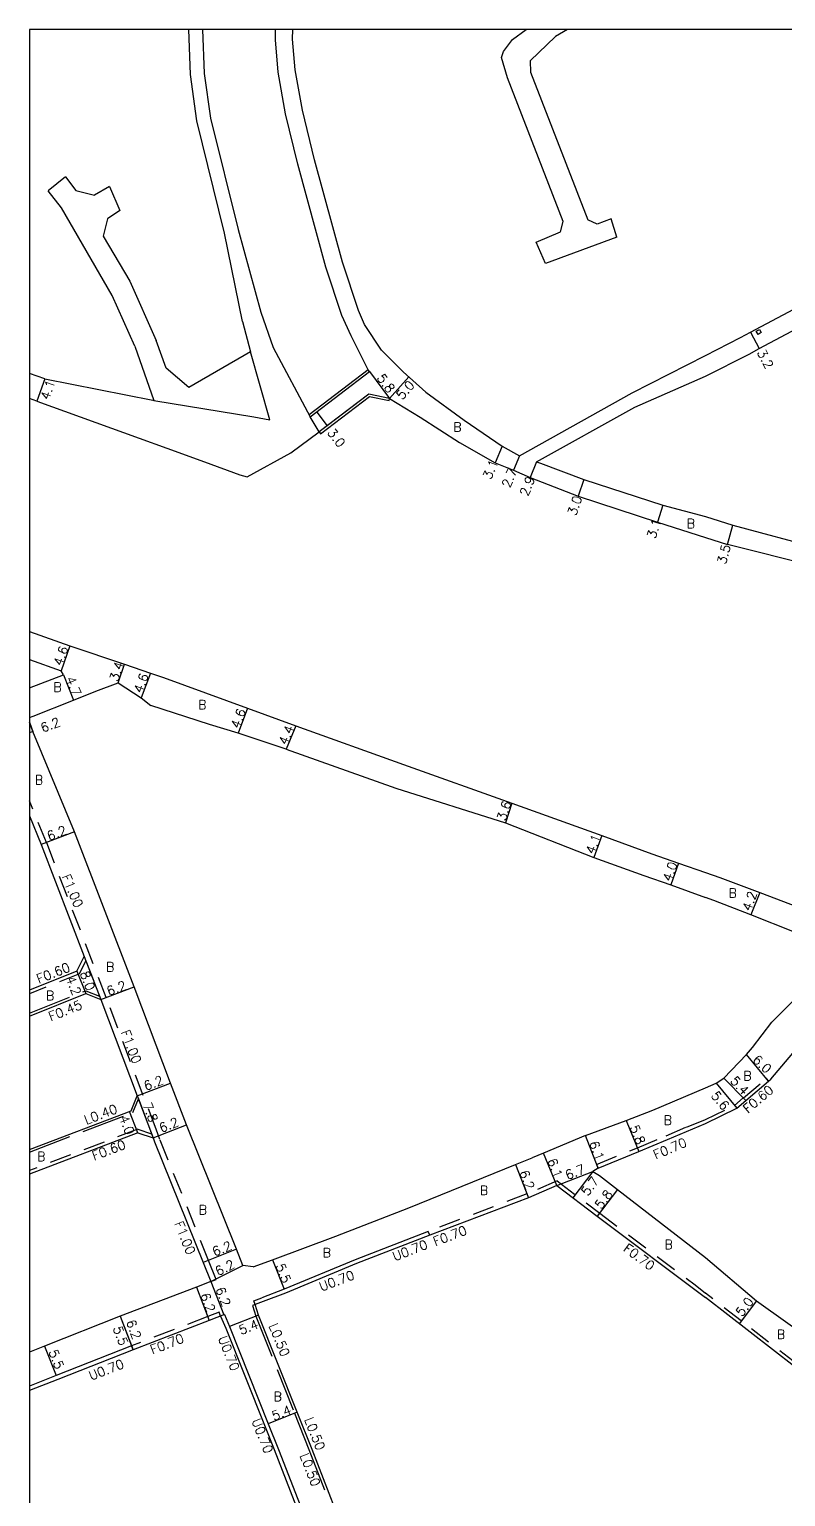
# Model space of a CAD drawing. Header units: metres. Extents: x -3200 to -2399, y -108600 to -108000.
# Drawn here: x -3200 to -3068.8, y -108254.5 to -108000 of the extents above; entities that cross this region are included whole.
import ezdxf

# ---------------------------------------------------------------- set-up
doc = ezdxf.new("R2010")
doc.units = ezdxf.units.M
doc.header["$LTSCALE"] = 2.5
doc.linetypes.add('22320', pattern=[2.5, 1.5, -1])
doc.linetypes.add('22330', pattern=[4, 3, -1])
for name, color, linetype in [('2101000', 7, 'Continuous'), ('2102000', 4, 'Continuous'), ('2102001', 191, 'Continuous'), ('2203000', 1, 'Continuous'), ('2231000', 4, 'Continuous'), ('2232000', 120, '22320'), ('2233000', 120, '22330'), ('2235000', 4, 'Continuous'), ('9201100', 215, 'Continuous'), ('9201500', 222, 'Continuous'), ('9202100', 82, 'Continuous'), ('9203500', 155, 'Continuous'), ('999', 7, 'Continuous')]:
    doc.layers.add(name, color=color, linetype=linetype)
doc.layers.add('9301100', color=1, linetype='Continuous', lineweight=30)
doc.styles.add('Dm_Anotation', font='txt.shx', dxfattribs={"bigfont": 'pscdm.shx'})

msp = doc.modelspace()

# ---------------------------------------------------------------- linework, layer by layer
at = {"layer": '2101000'}
for points in [[(-3082.74, -108056.58), (-3076.65, -108053.47), (-3074.91, -108052.54), (-3064.56, -108047.03), (-3052.05, -108040.36)], [(-3082.74, -108060.17), (-3075.17, -108056.31), (-3073.4, -108055.37), (-3063.06, -108049.85), (-3050.84, -108043.34)], [(-3157.73, -108055.19), (-3151.27, -108067.23)], [(-3178.42, -108064.36), (-3161.09, -108067.19), (-3158.31, -108067.71), (-3161.64, -108055.92)], [(-3135.16, -108059.39), (-3138.13, -108056.44)], [(-3095.42, -108063.05), (-3082.74, -108056.58)], [(-3197.32, -108060.63), (-3200, -108059.68)], [(-3151.27, -108067.23), (-3140.99, -108059.36), (-3141.22, -108059.04)], [(-3135.16, -108059.39), (-3131.22, -108062.9), (-3124.58, -108067.77), (-3117.99, -108072.32), (-3115.01, -108073.98)], [(-3094.99, -108065.53), (-3082.74, -108060.17)], [(-3197.32, -108060.63), (-3178.56, -108064.34), (-3178.42, -108064.36)], [(-3198.69, -108064.49), (-3200, -108064.03)], [(-3198.69, -108064.49), (-3180.95, -108070.92), (-3176.15, -108072.65), (-3169.63, -108075.01)], [(-3137.51, -108064), (-3141.13, -108063.25), (-3148.34, -108068.76), (-3149.72, -108069.81)], [(-3137.51, -108064), (-3132.2, -108067.25)], [(-3115.01, -108073.98), (-3095.42, -108063.05)], [(-3112.03, -108075.02), (-3094.99, -108065.53)], [(-3132.2, -108067.25), (-3125.4, -108071.63), (-3119.2, -108075.17), (-3116.05, -108076.48), (-3113.12, -108077.71), (-3112.1, -108078.11), (-3104.79, -108080.94), (-3091.05, -108085.48), (-3082.74, -108088.14)], [(-3169.63, -108075.01), (-3163.49, -108077.27), (-3162.2, -108077.63), (-3154.62, -108073.44), (-3149.72, -108069.81)], [(-3112.03, -108075.02), (-3111.32, -108075.27), (-3103.84, -108078.1), (-3090.11, -108082.53), (-3082.74, -108084.51)], [(-3082.74, -108084.51), (-3077.98, -108085.97), (-3062.91, -108090.07), (-3058.77, -108091.64), (-3056.72, -108092.64)], [(-3082.74, -108088.14), (-3078.9, -108089.34)], [(-3041.08, -108112.57), (-3052.79, -108100.8), (-3057.39, -108096.91), (-3058.78, -108096.07), (-3064.28, -108094.26), (-3063.91, -108093.12), (-3078.9, -108089.34)], [(-3200, -108104.43), (-3192.96, -108106.9)], [(-3192.96, -108106.9), (-3183.48, -108110.13), (-3179.01, -108111.66), (-3176.76, -108112.43), (-3162.14, -108117.76), (-3153.79, -108120.81)], [(-3200, -108109.3), (-3194.48, -108111.24)], [(-3194.09, -108111.95), (-3194.48, -108111.24)], [(-3200, -108114.23), (-3194.09, -108111.95)], [(-3188.49, -108114.78), (-3184.59, -108113.34), (-3180.63, -108115.96), (-3178.92, -108117.27)], [(-3200, -108119.37), (-3199.34, -108119.11), (-3192.35, -108116.32), (-3188.49, -108114.78)], [(-3155.48, -108124.87), (-3163.76, -108122.07), (-3168.76, -108120.56), (-3178.92, -108117.27)], [(-3162.96, -108214.38), (-3164.08, -108211.58), (-3172.76, -108189.99), (-3175.49, -108182.77), (-3181.8, -108166.09), (-3192.15, -108139.17), (-3199.38, -108121.79), (-3200, -108120.19)], [(-3153.79, -108120.81), (-3135.12, -108127.51), (-3116.29, -108134.2)], [(-3155.48, -108124.87), (-3136.42, -108131.59), (-3117.39, -108137.63)], [(-3116.29, -108134.2), (-3100.68, -108139.8), (-3092.02, -108143), (-3087.41, -108144.59), (-3082.74, -108146.21)], [(-3200, -108136.43), (-3197.94, -108141.4), (-3190.47, -108160.82)], [(-3117.39, -108137.63), (-3102.11, -108143.65), (-3093.41, -108146.75), (-3088.76, -108148.36), (-3082.74, -108150.58)], [(-3082.74, -108146.21), (-3080.24, -108147.08), (-3073.33, -108149.7), (-3058.3, -108155.41), (-3052.38, -108157.4), (-3044.28, -108159.89), (-3028.12, -108165.56), (-3020.84, -108168.2), (-3006.59, -108173.51), (-2999.63, -108175.86), (-2989.37, -108179.34), (-2981.29, -108182.08), (-2959.89, -108189.33), (-2943.83, -108194.68), (-2937.07, -108196.93), (-2933.96, -108197.97), (-2907.94, -108207.39), (-2880.65, -108216.95), (-2843.1, -108229.88), (-2814.45, -108240.08), (-2810.5, -108241.49), (-2796.04, -108246.3)], [(-3059.81, -108159.64), (-3067.3, -108156.59), (-3074.88, -108153.6), (-3081.28, -108151.11), (-3082.74, -108150.58)], [(-3191.74, -108163.32), (-3190.47, -108160.82)], [(-3191.74, -108163.32), (-3200, -108166.62)], [(-3200, -108171.14), (-3190.19, -108167.22)], [(-3190.19, -108167.22), (-3187.6, -108168.29)], [(-3187.6, -108168.29), (-3181.29, -108184.96)], [(-3082.74, -108183.57), (-3080.9, -108182.77), (-3079.52, -108181.89), (-3075.6, -108177.79)], [(-3077.32, -108187.09), (-3075.75, -108185.76), (-3071.8, -108182.43)], [(-3182.35, -108187.56), (-3181.29, -108184.96)], [(-3103.54, -108191.83), (-3096.5, -108189.25), (-3091.85, -108187.48), (-3082.74, -108183.57)], [(-3200, -108194.3), (-3182.35, -108187.56)], [(-3082.74, -108189.74), (-3077.32, -108187.09)], [(-3101.36, -108197.52), (-3094.28, -108194.62), (-3089.29, -108192.55), (-3082.74, -108189.74)], [(-3181.2, -108191.4), (-3200, -108198.58)], [(-3181.2, -108191.4), (-3178.53, -108192.26)], [(-3178.53, -108192.26), (-3178.28, -108192.93), (-3169.84, -108213.89), (-3168.5, -108217.16), (-3168.51, -108217.17)], [(-3103.54, -108191.83), (-3110.83, -108194.89), (-3112.81, -108195.7)], [(-3161.2, -108214.63), (-3157.83, -108213.41), (-3146.86, -108209.33), (-3134.19, -108204.4), (-3115.68, -108196.86), (-3112.81, -108195.7)], [(-3101.14, -108198.81), (-3097.99, -108201.24), (-3082.74, -108213.03)], [(-3108.53, -108200.54), (-3113.43, -108202.64), (-3130.56, -108209.14), (-3130.81, -108208.48), (-3143.48, -108213.42), (-3155.83, -108218.53), (-3159.67, -108219.98)], [(-3108.53, -108200.54), (-3101.5, -108205.86), (-3082.74, -108219.97)], [(-3082.74, -108213.03), (-3073.86, -108220.52), (-3063.42, -108227.96)], [(-3161.2, -108214.63), (-3162.96, -108214.38)], [(-3168.51, -108217.17), (-3171.02, -108218.13), (-3184.24, -108223.21)], [(-3160.84, -108221.17), (-3161.06, -108220.5), (-3159.67, -108219.98)], [(-3047.53, -108246.3), (-3053.65, -108242.11), (-3061.69, -108236.16), (-3063.85, -108234.57), (-3067.22, -108231.97), (-3082.74, -108219.97)], [(-3184.24, -108223.21), (-3197.35, -108228.38), (-3200, -108229.43)], [(-3166.18, -108222.91), (-3168.8, -108223.92), (-3182.02, -108229)], [(-3166.18, -108222.91), (-3165.27, -108224.98), (-3158.55, -108241.84), (-3156.78, -108246.3)], [(-3150.97, -108246.3), (-3153.54, -108239.84), (-3160.24, -108223), (-3160.84, -108221.17)], [(-3182.02, -108229), (-3182.27, -108228.34), (-3195.33, -108233.5), (-3200, -108235.34)], [(-3156.78, -108246.3), (-3147.16, -108271.13), (-3147.82, -108271.38), (-3143.08, -108283.59), (-3142.43, -108283.34), (-3129.56, -108316.53), (-3130.21, -108316.78)], [(-3124.69, -108313.87), (-3137.3, -108281.35), (-3142.13, -108269.18), (-3150.97, -108246.3)]]:
    msp.add_lwpolyline(points, dxfattribs=at)
at = {"layer": '2101000', "flags": 128}
msp.add_lwpolyline([(-3101.36, -108197.52), (-3102.28, -108198.12), (-3101.14, -108198.81)], dxfattribs=at)
at = {"layer": '2102000'}
for points in [[(-3163.02, -108050.68), (-3166.13, -108035.33), (-3170.94, -108015.87), (-3172.06, -108007.86), (-3172.35, -108000)], [(-3169.94, -108000), (-3169.67, -108007.65), (-3168.58, -108015.41), (-3163.8, -108034.72), (-3159.87, -108049.05)], [(-3145.82, -108049.62), (-3148.57, -108041.23), (-3153.44, -108023.38), (-3155.55, -108014.66), (-3156.85, -108007.4), (-3157.33, -108001.81), (-3157.32, -108000)], [(-3142.93, -108048.79), (-3145.69, -108040.38), (-3150.54, -108022.63), (-3152.62, -108014.04), (-3153.87, -108007.01), (-3154.33, -108001.69), (-3154.32, -108000)], [(-3117.09, -108008.43), (-3118.09, -108004.91), (-3117.78, -108003.83), (-3116.18, -108001.78), (-3113.86, -108000)], [(-3106.65, -108000), (-3108.73, -108001.24), (-3113.15, -108005.45), (-3113.08, -108007.44)], [(-3107.39, -108033.32), (-3117.09, -108008.43)], [(-3113.08, -108007.44), (-3103.15, -108033.02)], [(-3193.71, -108025.6), (-3191.92, -108027.94), (-3188.69, -108028.77)], [(-3186.08, -108027.25), (-3188.69, -108028.77)], [(-3181.71, -108054.97), (-3185.65, -108046.16), (-3194.41, -108030.96), (-3196.74, -108027.98)], [(-3184.32, -108031.41), (-3186.46, -108032.88), (-3187.18, -108035.88), (-3182.56, -108043.67), (-3178.02, -108053.97)], [(-3112.08, -108036.9), (-3107.85, -108035.1), (-3107.39, -108033.32)], [(-3099.08, -108032.88), (-3101.53, -108033.81), (-3103.15, -108033.02)], [(-3098.08, -108036.03), (-3110.49, -108040.64)], [(-3159.87, -108049.05), (-3157.73, -108055.19)], [(-3141.22, -108059.04), (-3144.18, -108053.15), (-3145.82, -108049.62)], [(-3138.13, -108056.44), (-3138.95, -108055.62), (-3141.89, -108051.2), (-3142.93, -108048.79)], [(-3163.02, -108050.68), (-3161.64, -108055.92)], [(-3181.71, -108054.97), (-3178.42, -108064.36)], [(-3172.33, -108062.12), (-3176.26, -108058.78), (-3178.02, -108053.97)], [(-3161.64, -108055.92), (-3172.33, -108062.12)], [(-3075.6, -108177.79), (-3074.57, -108176.61), (-3071.22, -108172.19), (-3063.09, -108163.97), (-3059.81, -108159.64)], [(-3071.8, -108182.43), (-3071.41, -108182.1), (-3067.58, -108177.57), (-3063.39, -108172.34), (-3056.51, -108162.96), (-3053.9, -108161.95)]]:
    msp.add_lwpolyline(points, dxfattribs=at)
at = {"layer": '2102001'}
for points in [[(-3193.71, -108025.6), (-3196.74, -108027.98)], [(-3186.08, -108027.25), (-3184.32, -108031.41)], [(-3098.08, -108036.03), (-3099.08, -108032.88)], [(-3110.49, -108040.64), (-3112.08, -108036.9)]]:
    msp.add_lwpolyline(points, dxfattribs=at)
at = {"layer": '2203000'}
for points in [[(-3151.27, -108067.23), (-3140.99, -108059.36), (-3141.22, -108059.04), (-3151.46, -108066.87)], [(-3149.51, -108070.16), (-3141.03, -108063.67), (-3137.59, -108064.39), (-3137.51, -108064), (-3141.13, -108063.25), (-3149.72, -108069.82)]]:
    msp.add_lwpolyline(points, close=True, dxfattribs=at)
msp.add_lwpolyline([(-3200, -108120.19), (-3199.38, -108121.79)], dxfattribs=at)
at = {"layer": '2231000'}
for points in [[(-3130.56, -108209.14), (-3143.23, -108214.07), (-3155.55, -108219.17), (-3159.42, -108220.63), (-3160.84, -108221.17)], [(-3166.83, -108223.16), (-3165.91, -108225.25), (-3159.2, -108242.1), (-3157.53, -108246.3)], [(-3182.02, -108229), (-3195.07, -108234.15), (-3200, -108236.09)], [(-3157.53, -108246.3), (-3147.82, -108271.38)]]:
    msp.add_lwpolyline(points, dxfattribs=at)
at = {"layer": '2232000'}
for points in [[(-3168.51, -108217.17), (-3167.59, -108216.8), (-3168.91, -108213.52), (-3177.34, -108192.57), (-3178.03, -108190.75), (-3186.67, -108167.93), (-3197.01, -108141.03), (-3200, -108133.82)], [(-3191.31, -108163.79), (-3190.18, -108161.57)], [(-3190.47, -108160.82), (-3190.18, -108161.57), (-3187.82, -108167.71), (-3187.6, -108168.29)], [(-3191.31, -108163.79), (-3200, -108167.26)], [(-3077.71, -108186.62), (-3077.7, -108186.62), (-3076.17, -108185.33), (-3076.14, -108185.3), (-3072.19, -108181.97), (-3071.8, -108182.43)], [(-3181.29, -108184.96), (-3181.08, -108185.51), (-3178.97, -108191.1), (-3178.8, -108191.54), (-3178.53, -108192.26)], [(-3082.74, -108189.08), (-3077.71, -108186.62)], [(-3101.63, -108196.88), (-3094.55, -108193.97), (-3089.56, -108191.9), (-3086.05, -108190.39), (-3082.74, -108189.08)], [(-3181.21, -108190.76), (-3200, -108197.94)], [(-3181.21, -108190.76), (-3178.8, -108191.54)], [(-3101.63, -108196.88), (-3101.36, -108197.52)], [(-3108.43, -108199.74), (-3113.69, -108201.99), (-3130.81, -108208.48)], [(-3108.43, -108199.74), (-3101.08, -108205.3), (-3084.5, -108217.77), (-3082.74, -108219.21)], [(-3046.47, -108246.3), (-3053.3, -108241.62), (-3063.49, -108234.09), (-3063.49, -108234.09), (-3066.85, -108231.49), (-3076.52, -108224.02), (-3082.74, -108219.21)], [(-3167.08, -108222.51), (-3169.05, -108223.27), (-3182.27, -108228.34)]]:
    msp.add_lwpolyline(points, dxfattribs=at)
at = {"layer": '2232000', "flags": 128}
msp.add_lwpolyline([(-3166.83, -108223.16), (-3167.08, -108222.51)], dxfattribs=at)
at = {"layer": '2233000'}
for points in [[(-3200, -108170.66), (-3190.18, -108166.73)], [(-3190.18, -108166.73), (-3187.82, -108167.71)], [(-3182.04, -108187.87), (-3181.08, -108185.51)], [(-3200, -108194.72), (-3182.04, -108187.87)], [(-3160.84, -108221.17), (-3161.32, -108221.32), (-3160.71, -108223.17), (-3154, -108240.02), (-3151.5, -108246.3)], [(-3151.5, -108246.3), (-3142.59, -108269.36), (-3137.77, -108281.53), (-3125.15, -108314.06), (-3124.69, -108313.87)]]:
    msp.add_lwpolyline(points, dxfattribs=at)
at = {"layer": '2235000'}
msp.add_lwpolyline([(-3073.93, -108052.36), (-3073.37, -108052.04), (-3073.05, -108052.6), (-3073.61, -108052.92)], close=True, dxfattribs=at)
at = {"layer": '9201100'}
for points in [[(-3074.91, -108052.54), (-3073.4, -108055.37)], [(-3197.32, -108060.63), (-3198.69, -108064.49)], [(-3150.16, -108066.38), (-3148.34, -108068.76)], [(-3117.99, -108072.32), (-3119.2, -108075.17)], [(-3115.01, -108073.98), (-3116.05, -108076.48)], [(-3112.03, -108075.02), (-3113.12, -108077.71)], [(-3103.84, -108078.1), (-3104.79, -108080.94)], [(-3090.11, -108082.53), (-3091.05, -108085.48)], [(-3078.9, -108089.34), (-3077.98, -108085.97)], [(-3192.96, -108106.9), (-3194.48, -108111.24)], [(-3184.59, -108113.34), (-3183.48, -108110.13)], [(-3194.09, -108111.95), (-3192.35, -108116.32)], [(-3179.01, -108111.66), (-3180.63, -108115.96)], [(-3162.14, -108117.76), (-3163.76, -108122.07)], [(-3153.79, -108120.81), (-3155.48, -108124.87)], [(-3199.38, -108121.79), (-3200, -108122.03)], [(-3116.29, -108134.2), (-3117.39, -108137.63)], [(-3192.15, -108139.17), (-3197.94, -108141.4)], [(-3100.68, -108139.8), (-3102.11, -108143.65)], [(-3087.41, -108144.59), (-3088.76, -108148.36)], [(-3073.33, -108149.7), (-3074.88, -108153.6)], [(-3190.47, -108160.82), (-3187.6, -108168.29)], [(-3191.74, -108163.32), (-3190.19, -108167.22)], [(-3187.6, -108168.29), (-3181.8, -108166.09)], [(-3071.8, -108182.43), (-3075.6, -108177.79)], [(-3075.75, -108185.76), (-3079.52, -108181.89)], [(-3181.29, -108184.96), (-3175.49, -108182.77)], [(-3181.29, -108184.96), (-3178.53, -108192.26)], [(-3080.9, -108182.77), (-3077.32, -108187.09)], [(-3181.2, -108191.4), (-3182.62, -108187.66)], [(-3178.53, -108192.26), (-3172.76, -108189.99)], [(-3096.5, -108189.25), (-3094.28, -108194.62)], [(-3101.36, -108197.52), (-3103.54, -108191.83)], [(-3108.53, -108200.54), (-3110.83, -108194.89)], [(-3115.68, -108196.86), (-3113.43, -108202.64)], [(-3097.99, -108201.24), (-3101.5, -108205.86)], [(-3164.08, -108211.58), (-3169.84, -108213.89)], [(-3168.5, -108217.16), (-3162.96, -108214.38)], [(-3157.83, -108213.41), (-3155.83, -108218.53)], [(-3171.02, -108218.13), (-3168.8, -108223.92)], [(-3168.51, -108217.17), (-3166.29, -108222.96)], [(-3073.86, -108220.52), (-3076.89, -108224.5)], [(-3184.24, -108223.21), (-3182.02, -108229)], [(-3184.24, -108223.21), (-3182.27, -108228.34)], [(-3160.24, -108223), (-3165.27, -108224.98)], [(-3197.35, -108228.38), (-3195.33, -108233.5)], [(-3153.54, -108239.84), (-3158.55, -108241.84)]]:
    msp.add_lwpolyline(points, dxfattribs=at)
at = {"layer": '9201100', "flags": 128}
for points in [[(-3140.99, -108059.36), (-3137.51, -108064)], [(-3137.51, -108064), (-3134.19, -108060.26)], [(-3108.53, -108200.54), (-3102.28, -108198.12)], [(-3102.28, -108198.12), (-3105.72, -108202.67)]]:
    msp.add_lwpolyline(points, dxfattribs=at)
at = {"layer": '9301100'}
msp.add_lwpolyline([(-3149.72, -108069.81), (-3151.27, -108067.23), (-3140.99, -108059.36), (-3137.51, -108064), (-3141.13, -108063.25)], close=True, dxfattribs=at)
msp.add_lwpolyline([(-3200, -108120.19), (-3199.38, -108121.79), (-3200, -108122.03)], dxfattribs=at)
at = {"layer": '999'}
msp.add_lwpolyline([(-3200, -108600), (-2400, -108600), (-2400, -108000), (-3200, -108000)], close=True, dxfattribs=at)

# ---------------------------------------------------------------- texts
at = {"layer": '9201500', "style": 'Dm_Anotation'}
for s, rotation, p in [('3.2', 298.0664, (-3073.86, -108056.04)), ('5.8', 306.8719, (-3139.82, -108060.5)), ('4.1', 70.5113, (-3196.61, -108064.39)), ('5.0', 48.4034, (-3135.33, -108064.37)), ('3.0', 307.431, (-3148.42, -108069.96)), ('3.1', 67.0204, (-3119.96, -108078.2)), ('2.7', 67.4808, (-3116.66, -108079.64)), ('2.9', 68.0775, (-3113.54, -108081.11)), ('3.0', 71.4667, (-3105.19, -108084.47)), ('3.1', 72.3225, (-3091.43, -108088.46)), ('3.5', 74.8134, (-3079.22, -108092.9)), ('4.6', 70.6825, (-3194.34, -108110.55)), ('3.4', 71.0119, (-3184.65, -108113.22)), ('4.7', 291.7386, (-3193.72, -108112.61)), ('4.6', 69.3884, (-3180.48, -108115.27)), ('4.6', 69.4498, (-3163.61, -108121.38)), ('6.2', 21.044, (-3197.69, -108121.99)), ('4.4', 67.421, (-3155.34, -108124.28)), ('3.6', 72.0711, (-3117.43, -108137.41)), ('6.2', 21.0297, (-3196.57, -108140.77)), ('4.1', 69.622, (-3102.05, -108143.19)), ('4.0', 70.2501, (-3088.72, -108147.95)), ('4.2', 70.3756, (-3074.89, -108153.07)), ('4.2', 291.6924, (-3193.7, -108164.53)), ('8.0', 291.0249, (-3191.25, -108163.7)), ('6.2', 20.7267, (-3186.23, -108167.66)), ('6.0', 316.8439, (-3074.7, -108178.88)), ('6.2', 20.7145, (-3179.79, -108184.1)), ('5.4', 314.233, (-3078.57, -108182.5)), ('5.6', 309.6527, (-3081.88, -108184.99)), ('7.8', 290.7227, (-3180.37, -108186.49)), ('4.0', 290.8939, (-3184.44, -108188.7)), ('6.2', 21.4958, (-3177.11, -108191.38)), ('5.8', 292.4246, (-3095.91, -108190.42)), ('6.1', 290.9211, (-3102.93, -108193.14)), ('6.1', 292.1281, (-3110.19, -108196.2)), ('6.7', 21.1813, (-3106.68, -108199.56)), ('6.2', 291.3183, (-3115.04, -108198.23)), ('5.7', 52.8883, (-3103.15, -108202.48)), ('5.8', 52.753, (-3100.8, -108204.77)), ('6.2', 21.9358, (-3167.89, -108212.85)), ('6.2', 26.6893, (-3167.27, -108216.26)), ('5.5', 291.4056, (-3157.32, -108214.44)), ('6.2', 291.0134, (-3170.39, -108219.5)), ('6.2', 291.0068, (-3167.74, -108218.48)), ('5.0', 52.7495, (-3076.36, -108223.39)), ('5.5', 291.0075, (-3185.54, -108225.26)), ('6.2', 291.0075, (-3183.24, -108224.16)), ('5.4', 21.5108, (-3163.29, -108226.46)), ('5.5', 291.5299, (-3196.69, -108229.36)), ('5.4', 21.7197, (-3157.57, -108241.34))]:
    msp.add_text(s, height=1.6, rotation=rotation, dxfattribs=at).set_placement(p)
at = {"layer": '9202100', "style": 'Dm_Anotation'}
for p in [(-3126.48, -108069.77), (-3085.98, -108086.51), (-3195.83, -108114.88), (-3170.73, -108117.93), (-3199.04, -108130.98), (-3078.75, -108150.59), (-3186.7, -108163.4), (-3197.12, -108168.38), (-3076.17, -108182.29), (-3089.99, -108189.99), (-3198.64, -108196.28), (-3121.87, -108202.16), (-3170.62, -108205.53), (-3089.84, -108211.55), (-3149.13, -108212.98), (-3070.36, -108227.13), (-3157.64, -108237.91)]:
    msp.add_text('B', height=1.6, dxfattribs=at).set_placement(p)
at = {"layer": '9203500', "style": 'Dm_Anotation'}
for s, rotation, p in [('F1.00', 292.5718, (-3194.42, -108146.93)), ('F0.60', 21.7943, (-3198.37, -108165.54)), ('F0.45', 21.7943, (-3196.27, -108172.04)), ('F1.00', 290.722, (-3184.16, -108173.91)), ('F0.60', 40.1074, (-3075.39, -108188.09)), ('L0.40', 20.8939, (-3190.14, -108189.98)), ('F0.60', 20.8935, (-3188.76, -108196.2)), ('F0.70', 23.2276, (-3091.35, -108196.03)), ('F1.00', 291.9353, (-3174.88, -108207.09)), ('F0.70', 20.7708, (-3129.6, -108211.07)), ('U0.70', 21.2677, (-3136.63, -108213.66)), ('F0.70', 323.0536, (-3097.13, -108211.73)), ('U0.70', 20.7017, (-3149.35, -108218.92)), ('L0.50', 291.7198, (-3158.48, -108224.82)), ('F0.70', 21.0068, (-3178.66, -108229.83)), ('U0.70', 291.7198, (-3167.3, -108227)), ('U0.70', 21.0068, (-3189.31, -108234.36)), ('U0.70', 291.7198, (-3161.48, -108241.3)), ('L0.50', 291.7198, (-3152.33, -108241.09)), ('L0.50', 291.1955, (-3153.11, -108247.32))]:
    msp.add_text(s, height=1.6, rotation=rotation, dxfattribs=at).set_placement(p)

doc.saveas('drawing.dxf')
